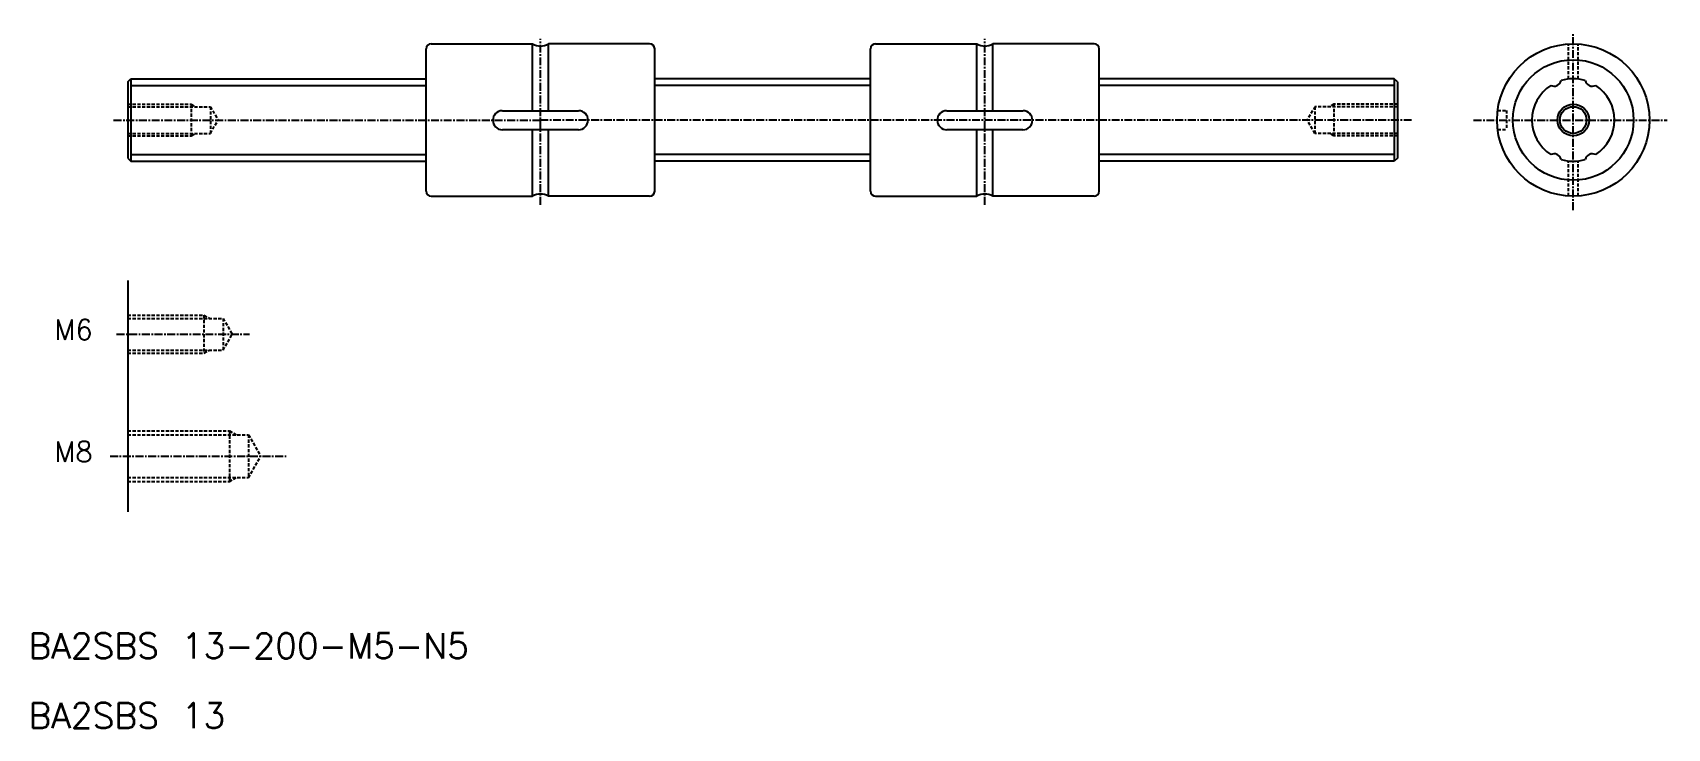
# Model space of a CAD drawing. Extents: x -47 to 211, y 749 to 859.
import ezdxf

# ---------------------------------------------------------------- set-up
doc = ezdxf.new("R2010")
doc.units = 0
doc.linetypes.add('CENTER', pattern=[2, 1.25, -0.25, 0.25, -0.25])
doc.linetypes.add('DASHED', pattern=[0.75, 0.5, -0.25])
doc.layers.get('0').update_dxf_attribs({"linetype": 'CONTINUOUS'})
doc.layers.add('CENTER', color=1, linetype='CENTER')
doc.styles.get("Standard").update_dxf_attribs({"font": 'txt.shx', "bigfont": 'bigfont.shx'})

msp = doc.modelspace()

# ---------------------------------------------------------------- linework, layer by layer
at = {"color": 7, "linetype": 'CONTINUOUS'}
for p, q in [((15.43, 834.04), (15.43, 856.44)), ((16.23, 857.24), (32.18, 857.24)), ((32.18, 846.7), (32.18, 857.24)), ((50.63, 857.24), (34.68, 857.24)), ((34.68, 846.7), (34.68, 857.24)), ((51.43, 834.04), (51.43, 856.44)), ((85.43, 834.04), (85.43, 856.44)), ((86.23, 857.24), (102.18, 857.24)), ((102.18, 846.7), (102.18, 857.24)), ((120.63, 857.24), (104.68, 857.24)), ((104.68, 846.7), (104.68, 857.24)), ((121.43, 834.04), (121.43, 856.44)), ((-31.57, 851.24), (-31.07, 851.74)), ((-31.57, 851.24), (-31.57, 839.24)), ((-31.07, 851.74), (15.43, 851.74)), ((-31.07, 851.74), (-31.07, 838.74)), ((-31.07, 850.69), (15.43, 850.69)), ((85.43, 851.74), (51.43, 851.74)), ((85.43, 850.69), (51.43, 850.69)), ((167.93, 851.74), (121.43, 851.74)), ((167.93, 850.69), (121.43, 850.69)), ((167.93, 851.74), (167.93, 838.74)), ((168.43, 851.24), (167.93, 851.74)), ((168.43, 851.24), (168.43, 839.24)), ((27.43, 846.7), (39.43, 846.7)), ((97.43, 846.7), (109.43, 846.7)), ((39.43, 843.7), (27.43, 843.7)), ((32.18, 833.24), (32.18, 843.7)), ((34.68, 833.24), (34.68, 843.7)), ((109.43, 843.7), (97.43, 843.7)), ((102.18, 833.24), (102.18, 843.7)), ((104.68, 833.24), (104.68, 843.7)), ((-31.07, 839.79), (15.43, 839.79)), ((85.43, 839.79), (51.43, 839.79)), ((167.93, 839.79), (121.43, 839.79)), ((-31.57, 839.24), (-31.07, 838.74)), ((-31.07, 838.74), (15.42, 838.74)), ((85.43, 838.74), (51.43, 838.74)), ((167.93, 838.74), (121.43, 838.74)), ((168.43, 839.24), (167.93, 838.74)), ((16.23, 833.24), (32.18, 833.24)), ((50.63, 833.24), (34.68, 833.24)), ((86.23, 833.24), (102.18, 833.24)), ((120.63, 833.24), (104.68, 833.24)), ((-31.57, 819.94), (-31.57, 783.49))]:
    msp.add_line(p, q, dxfattribs=at)
at = {"color": 3, "linetype": 'DASHED'}
for p, q in [((195.37, 851.7), (195.37, 857.22)), ((196.87, 851.7), (196.87, 857.22)), ((-31.57, 847.74), (-21.57, 847.74)), ((-31.57, 847.34), (-18.57, 847.34)), ((-21.57, 847.74), (-21.57, 842.74)), ((-21.57, 847.74), (-20.97, 847.39)), ((-18.57, 847.34), (-17.36, 845.24)), ((-18.57, 847.34), (-18.57, 843.14)), ((155.43, 847.34), (154.21, 845.24)), ((168.43, 847.34), (155.43, 847.34)), ((155.43, 847.34), (155.43, 843.14)), ((158.43, 847.74), (157.82, 847.39)), ((168.43, 847.74), (158.43, 847.74)), ((158.43, 847.74), (158.43, 842.74)), ((-18.57, 843.14), (-17.36, 845.24)), ((155.43, 843.14), (154.21, 845.24)), ((184.22, 846.74), (185.62, 846.74)), ((185.62, 846.74), (185.62, 843.74)), ((-31.57, 843.14), (-18.57, 843.14)), ((-31.57, 842.74), (-21.57, 842.74)), ((-28.32, 843.14), (-28.32, 843.14)), ((-25.07, 843.14), (-25.07, 843.14)), ((-21.57, 842.74), (-20.97, 843.09)), ((168.43, 843.14), (155.43, 843.14)), ((158.43, 842.74), (157.82, 843.09)), ((168.43, 842.74), (158.43, 842.74)), ((184.22, 843.74), (185.62, 843.74)), ((195.37, 833.26), (195.37, 838.78)), ((196.87, 833.26), (196.87, 838.78)), ((-31.57, 814.49), (-19.57, 814.49)), ((-31.57, 813.99), (-16.57, 813.99)), ((-19.57, 814.49), (-19.57, 808.49)), ((-19.57, 814.49), (-18.71, 813.99)), ((-16.57, 813.99), (-16.57, 808.99)), ((-16.57, 813.99), (-15.13, 811.49)), ((-16.57, 808.99), (-15.13, 811.49)), ((-31.57, 808.99), (-16.57, 808.99)), ((-19.57, 808.49), (-18.71, 808.99)), ((-31.57, 808.49), (-19.57, 808.49)), ((-31.57, 796.27), (-15.57, 796.27)), ((-31.57, 795.65), (-12.57, 795.65)), ((-15.57, 796.27), (-15.57, 788.27)), ((-15.57, 796.27), (-14.49, 795.65)), ((-12.57, 795.65), (-12.57, 788.9)), ((-12.57, 795.65), (-10.62, 792.27)), ((-12.57, 788.9), (-10.62, 792.27)), ((-31.57, 788.9), (-12.57, 788.9)), ((-31.57, 788.27), (-15.57, 788.27)), ((-15.57, 788.27), (-14.49, 788.9))]:
    msp.add_line(p, q, dxfattribs=at)
at = {"color": 7, "linetype": 'CONTINUOUS'}
for radius in [12, 9.5, 2.1]:
    msp.add_circle((196.12, 845.24), radius, dxfattribs=at)
at = {"color": 3, "linetype": 'CONTINUOUS'}
msp.add_circle((196.12, 845.24), 2.5, dxfattribs=at)
at = {"color": 7, "linetype": 'CONTINUOUS'}
for centre, radius, start, end in [((16.23, 856.44), 0.8, 90, 180), ((33.43, 859.4), 2.5, 239.9946, 300.0054), ((33.43, 859.4), 2.5, 239.9946, 300.0054), ((50.63, 856.44), 0.8, 0, 90), ((86.23, 856.44), 0.8, 90, 180), ((103.43, 859.4), 2.5, 239.9946, 300.0054), ((103.43, 859.4), 2.5, 239.9946, 300.0054), ((120.63, 856.44), 0.8, 0, 90), ((196.12, 845.24), 6.5, 123.0892, 180), ((193.11, 851.87), 1.3, 245.7425, 291.8999), ((192.98, 851.81), 1.3, 298.1001, 344.2575), ((196.12, 845.24), 6.5, 89.942, 106.9108), ((196.12, 845.24), 6.5, 73.0892, 90.058), ((199.26, 851.81), 1.3, 195.7425, 241.8999), ((199.14, 851.87), 1.3, 248.1001, 294.2575), ((196.12, 845.24), 6.5, 360, 56.9108), ((27.43, 845.2), 1.5, 90.9205, 269.5716), ((39.43, 845.2), 1.5, 270.4284, 89.0795), ((97.43, 845.2), 1.5, 90.9205, 269.5716), ((109.43, 845.2), 1.5, 270.4284, 89.0795), ((196.12, 845.24), 6.5, 180, 236.9108), ((196.12, 845.24), 6.5, 303.0892, 360), ((193.11, 838.61), 1.3, 68.1001, 114.2575), ((192.98, 838.67), 1.3, 15.7425, 61.8999), ((199.26, 838.67), 1.3, 118.1001, 164.2575), ((199.14, 838.61), 1.3, 65.7425, 111.8999), ((196.12, 845.24), 6.5, 253.0892, 270.058), ((196.12, 845.24), 6.5, 269.942, 286.9108), ((16.23, 834.04), 0.8, 180, 270), ((33.43, 831.08), 2.5, 59.9946, 120.0054), ((50.63, 834.04), 0.8, 270, 0), ((86.23, 834.04), 0.8, 180, 270), ((103.43, 831.08), 2.5, 59.9946, 120.0054), ((120.63, 834.04), 0.8, 270, 0)]:
    msp.add_arc(centre, radius, start, end, dxfattribs=at)
at = {"layer": 'CENTER', "color": 1, "linetype": 'CENTER'}
for p, q in [((33.43, 831.86), (33.43, 858.02)), ((103.43, 831.86), (103.43, 858.02)), ((196.12, 831.02), (196.12, 859)), ((-33.81, 845.24), (33.43, 845.24)), ((170.66, 845.24), (33.43, 845.24)), ((180.43, 845.24), (210.93, 845.24)), ((-33.35, 811.49), (-12.42, 811.49)), ((-34.36, 792.27), (-6.46, 792.27))]:
    msp.add_line(p, q, dxfattribs=at)

# ---------------------------------------------------------------- texts
at = {"color": 7, "linetype": 'CONTINUOUS'}
for s, height, p in [('M6', 3.2, (-43.12, 810.61)), ('M8', 3.2, (-43.12, 791.39)), ('BA2SBS 13-200-M5-N5', 4, (-47.24, 760.39)), ('BA2SBS 13', 4, (-47.24, 749.39))]:
    msp.add_text(s, height=height, dxfattribs=at).set_placement(p)

doc.saveas('drawing.dxf')
